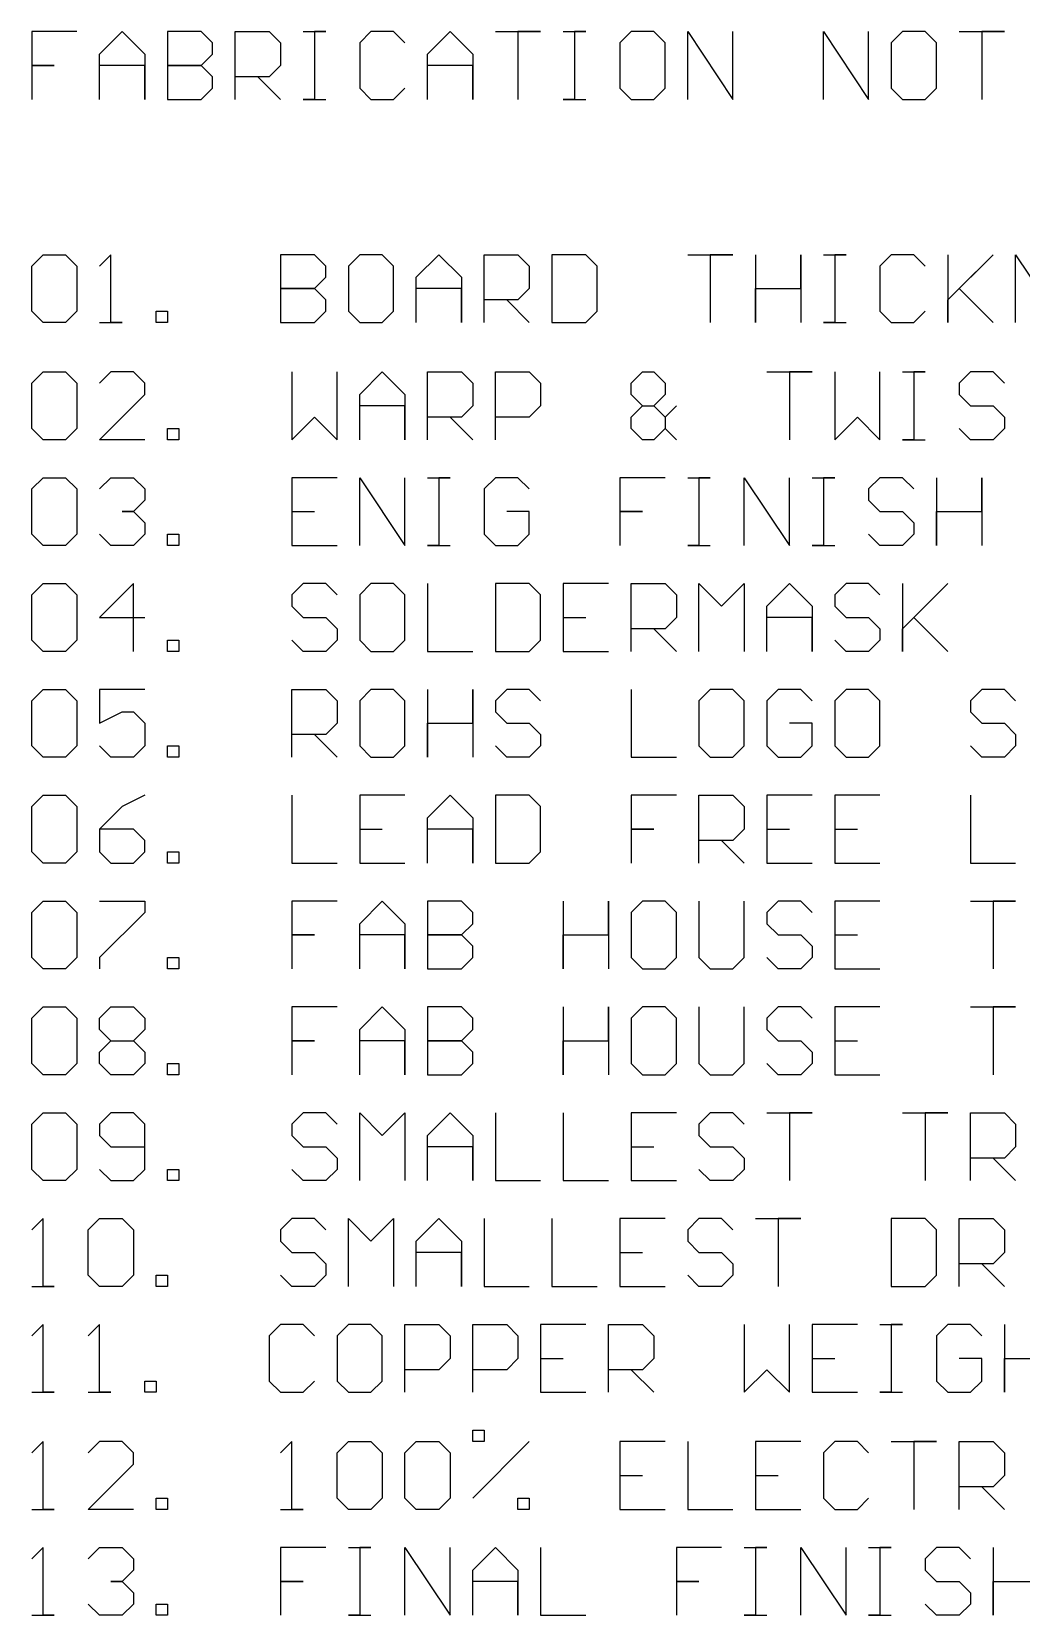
# Model space of a CAD drawing. Header units: millimetres. Extents: x 8 to 18.6, y 5.8 to 11.6.
# Drawn here: x 10.76 to 12.218, y 9.275 to 11.608 of the extents above; entities that cross this region are included whole.
import ezdxf

# ---------------------------------------------------------------- set-up
doc = ezdxf.new("R2010")
doc.units = ezdxf.units.MM
doc.header["$MEASUREMENT"] = 0
doc.layers.add('DrillDrawing', color=1, linetype='Continuous')

msp = doc.modelspace()

# ---------------------------------------------------------------- linework, layer by layer
at = {"layer": 'DrillDrawing'}
for p, q in [((10.8266, 11.608), (10.76, 11.608)), ((10.76, 11.608), (10.76, 11.558)), ((10.86, 11.5747), (10.8933, 11.608)), ((10.8933, 11.608), (10.9266, 11.5747)), ((10.9599, 11.608), (10.9599, 11.508)), ((11.0099, 11.608), (10.9599, 11.608)), ((11.0266, 11.5913), (11.0099, 11.608)), ((11.0599, 11.508), (11.0599, 11.608)), ((11.0599, 11.608), (11.1099, 11.608)), ((11.1099, 11.608), (11.1265, 11.5913)), ((11.1599, 11.608), (11.1932, 11.608)), ((11.1932, 11.608), (11.1765, 11.608)), ((11.1765, 11.608), (11.1765, 11.508)), ((11.2598, 11.608), (11.2432, 11.5913)), ((11.2932, 11.608), (11.2598, 11.608)), ((11.3098, 11.5913), (11.2932, 11.608)), ((11.3431, 11.5747), (11.3765, 11.608)), ((11.3765, 11.608), (11.4098, 11.5747)), ((11.4431, 11.608), (11.5098, 11.608)), ((11.5098, 11.608), (11.4764, 11.608)), ((11.4764, 11.608), (11.4764, 11.508)), ((11.5431, 11.608), (11.5764, 11.608)), ((11.5764, 11.608), (11.5597, 11.608)), ((11.5597, 11.608), (11.5597, 11.508)), ((11.643, 11.608), (11.6264, 11.5913)), ((11.6764, 11.608), (11.643, 11.608)), ((11.693, 11.5913), (11.6764, 11.608)), ((11.7264, 11.508), (11.7264, 11.608)), ((11.7264, 11.608), (11.793, 11.508)), ((11.793, 11.508), (11.793, 11.608)), ((11.9263, 11.508), (11.9263, 11.608)), ((11.9263, 11.608), (11.9929, 11.508)), ((11.9929, 11.508), (11.9929, 11.608)), ((12.0429, 11.608), (12.0263, 11.5913)), ((12.0762, 11.608), (12.0429, 11.608)), ((12.0929, 11.5913), (12.0762, 11.608)), ((12.1262, 11.608), (12.1929, 11.608)), ((12.1929, 11.608), (12.1595, 11.608)), ((12.1595, 11.608), (12.1595, 11.508)), ((10.86, 11.508), (10.86, 11.5747)), ((10.9266, 11.5747), (10.9266, 11.508)), ((11.0099, 11.558), (11.0266, 11.5747)), ((11.0266, 11.5747), (11.0266, 11.5913)), ((11.1265, 11.5913), (11.1265, 11.558)), ((11.2432, 11.5913), (11.2432, 11.5247)), ((11.3431, 11.508), (11.3431, 11.5747)), ((11.4098, 11.5747), (11.4098, 11.508)), ((11.6264, 11.5913), (11.6264, 11.5247)), ((11.693, 11.5247), (11.693, 11.5913)), ((12.0263, 11.5913), (12.0263, 11.5247)), ((12.0929, 11.5247), (12.0929, 11.5913)), ((10.76, 11.558), (10.7933, 11.558)), ((10.7933, 11.558), (10.76, 11.558)), ((10.76, 11.558), (10.76, 11.508)), ((10.9266, 11.558), (10.86, 11.558)), ((10.9266, 11.508), (10.9266, 11.558)), ((11.0099, 11.558), (10.9599, 11.558)), ((10.9599, 11.558), (11.0099, 11.558)), ((11.0266, 11.5413), (11.0099, 11.558)), ((11.1265, 11.558), (11.1099, 11.5413)), ((11.4098, 11.558), (11.3431, 11.558)), ((11.4098, 11.508), (11.4098, 11.558)), ((11.0266, 11.5247), (11.0266, 11.5413)), ((11.1099, 11.5413), (11.0599, 11.5413)), ((11.0932, 11.5413), (11.1265, 11.508)), ((10.9599, 11.508), (11.0099, 11.508)), ((11.0099, 11.508), (11.0266, 11.5247)), ((11.1765, 11.508), (11.1599, 11.508)), ((11.1599, 11.508), (11.1932, 11.508)), ((11.2432, 11.5247), (11.2598, 11.508)), ((11.2598, 11.508), (11.2932, 11.508)), ((11.2932, 11.508), (11.3098, 11.5247)), ((11.5597, 11.508), (11.5431, 11.508)), ((11.5431, 11.508), (11.5764, 11.508)), ((11.6264, 11.5247), (11.643, 11.508)), ((11.643, 11.508), (11.6764, 11.508)), ((11.6764, 11.508), (11.693, 11.5247)), ((12.0263, 11.5247), (12.0429, 11.508)), ((12.0429, 11.508), (12.0762, 11.508)), ((12.0762, 11.508), (12.0929, 11.5247)), ((10.76, 11.2627), (10.7767, 11.2794)), ((10.7767, 11.2794), (10.81, 11.2794)), ((10.81, 11.2794), (10.8266, 11.2627)), ((10.8766, 11.2794), (10.86, 11.2627)), ((10.8766, 11.1794), (10.8766, 11.2794)), ((11.1265, 11.2794), (11.1265, 11.1794)), ((11.1765, 11.2794), (11.1265, 11.2794)), ((11.1932, 11.2627), (11.1765, 11.2794)), ((11.2432, 11.2794), (11.2265, 11.2627)), ((11.2765, 11.2794), (11.2432, 11.2794)), ((11.2932, 11.2627), (11.2765, 11.2794)), ((11.3265, 11.2461), (11.3598, 11.2794)), ((11.3598, 11.2794), (11.3931, 11.2461)), ((11.4265, 11.1794), (11.4265, 11.2794)), ((11.4265, 11.2794), (11.4764, 11.2794)), ((11.4764, 11.2794), (11.4931, 11.2627)), ((11.5264, 11.2794), (11.5264, 11.1794)), ((11.5764, 11.2794), (11.5264, 11.2794)), ((11.5931, 11.2627), (11.5764, 11.2794)), ((11.7264, 11.2794), (11.793, 11.2794)), ((11.793, 11.2794), (11.7597, 11.2794)), ((11.7597, 11.2794), (11.7597, 11.1794)), ((11.8263, 11.2794), (11.8263, 11.1794)), ((11.893, 11.2294), (11.893, 11.2794)), ((11.893, 11.2794), (11.893, 11.1794)), ((11.9263, 11.2794), (11.9596, 11.2794)), ((11.9596, 11.2794), (11.943, 11.2794)), ((11.943, 11.2794), (11.943, 11.1794)), ((12.0263, 11.2794), (12.0096, 11.2627)), ((12.0596, 11.2794), (12.0263, 11.2794)), ((12.0762, 11.2627), (12.0596, 11.2794)), ((12.1096, 11.2794), (12.1096, 11.1794)), ((12.1096, 11.2128), (12.1762, 11.2794)), ((12.1762, 11.2794), (12.1262, 11.2294)), ((12.2095, 11.1794), (12.2095, 11.2794)), ((12.2095, 11.2794), (12.2762, 11.1794)), ((10.76, 11.1961), (10.76, 11.2627)), ((10.8266, 11.2627), (10.8266, 11.1961)), ((11.1932, 11.2461), (11.1932, 11.2627)), ((11.2265, 11.2627), (11.2265, 11.1961)), ((11.2932, 11.1961), (11.2932, 11.2627)), ((11.4931, 11.2627), (11.4931, 11.2294)), ((11.5931, 11.1961), (11.5931, 11.2627)), ((12.0096, 11.2627), (12.0096, 11.1961)), ((11.1765, 11.2294), (11.1265, 11.2294)), ((11.1265, 11.2294), (11.1765, 11.2294)), ((11.1765, 11.2294), (11.1932, 11.2461)), ((11.1932, 11.2128), (11.1765, 11.2294)), ((11.3265, 11.1794), (11.3265, 11.2461)), ((11.3931, 11.2294), (11.3265, 11.2294)), ((11.3931, 11.2461), (11.3931, 11.1794)), ((11.3931, 11.1794), (11.3931, 11.2294)), ((11.4931, 11.2294), (11.4764, 11.2128)), ((11.8263, 11.1794), (11.8263, 11.2294)), ((11.8263, 11.2294), (11.893, 11.2294)), ((12.1262, 11.2294), (12.1762, 11.1794)), ((11.1932, 11.1961), (11.1932, 11.2128)), ((11.4764, 11.2128), (11.4265, 11.2128)), ((11.4598, 11.2128), (11.4931, 11.1794)), ((12.1096, 11.1794), (12.1096, 11.2128)), ((10.7767, 11.1794), (10.76, 11.1961)), ((10.81, 11.1794), (10.7767, 11.1794)), ((10.8266, 11.1961), (10.81, 11.1794)), ((10.86, 11.1794), (10.8933, 11.1794)), ((10.8933, 11.1794), (10.8766, 11.1794)), ((10.9433, 11.1794), (10.9433, 11.1961)), ((10.9433, 11.1961), (10.9599, 11.1961)), ((10.9599, 11.1794), (10.9433, 11.1794)), ((10.9599, 11.1961), (10.9599, 11.1794)), ((11.1265, 11.1794), (11.1765, 11.1794)), ((11.1765, 11.1794), (11.1932, 11.1961)), ((11.2265, 11.1961), (11.2432, 11.1794)), ((11.2432, 11.1794), (11.2765, 11.1794)), ((11.2765, 11.1794), (11.2932, 11.1961)), ((11.5264, 11.1794), (11.5764, 11.1794)), ((11.5764, 11.1794), (11.5931, 11.1961)), ((11.943, 11.1794), (11.9263, 11.1794)), ((11.9263, 11.1794), (11.9596, 11.1794)), ((12.0096, 11.1961), (12.0263, 11.1794)), ((12.0263, 11.1794), (12.0596, 11.1794)), ((12.0596, 11.1794), (12.0762, 11.1961)), ((10.76, 11.0901), (10.7767, 11.1068)), ((10.76, 11.0235), (10.76, 11.0901)), ((10.7767, 11.1068), (10.81, 11.1068)), ((10.81, 11.1068), (10.8266, 11.0901)), ((10.8266, 11.0901), (10.8266, 11.0235)), ((10.8766, 11.1068), (10.86, 11.0901)), ((10.91, 11.1068), (10.8766, 11.1068)), ((10.9266, 11.0901), (10.91, 11.1068)), ((10.9266, 11.0735), (10.9266, 11.0901)), ((11.1432, 11.1068), (11.1432, 11.0068)), ((11.2099, 11.0068), (11.2099, 11.1068)), ((11.2432, 11.0735), (11.2765, 11.1068)), ((11.2765, 11.1068), (11.3098, 11.0735)), ((11.3431, 11.0068), (11.3431, 11.1068)), ((11.3431, 11.1068), (11.3931, 11.1068)), ((11.3931, 11.1068), (11.4098, 11.0901)), ((11.4098, 11.0901), (11.4098, 11.0568)), ((11.4431, 11.0068), (11.4431, 11.1068)), ((11.4431, 11.1068), (11.4931, 11.1068)), ((11.4931, 11.1068), (11.5098, 11.0901)), ((11.5098, 11.0901), (11.5098, 11.0568)), ((11.643, 11.0901), (11.6597, 11.1068)), ((11.643, 11.0735), (11.643, 11.0901)), ((11.6597, 11.1068), (11.6764, 11.1068)), ((11.6764, 11.1068), (11.693, 11.0901)), ((11.693, 11.0901), (11.693, 11.0735)), ((11.843, 11.1068), (11.9096, 11.1068)), ((11.9096, 11.1068), (11.8763, 11.1068)), ((11.8763, 11.1068), (11.8763, 11.0068)), ((11.943, 11.1068), (11.943, 11.0068)), ((12.0096, 11.0068), (12.0096, 11.1068)), ((12.0429, 11.1068), (12.0762, 11.1068)), ((12.0762, 11.1068), (12.0596, 11.1068)), ((12.0596, 11.1068), (12.0596, 11.0068)), ((12.1429, 11.1068), (12.1262, 11.0901)), ((12.1262, 11.0901), (12.1262, 11.0735)), ((12.1762, 11.1068), (12.1429, 11.1068)), ((12.1929, 11.0901), (12.1762, 11.1068)), ((10.86, 11.0068), (10.9266, 11.0735)), ((11.2432, 11.0068), (11.2432, 11.0735)), ((11.3098, 11.0735), (11.3098, 11.0068)), ((11.6597, 11.0568), (11.643, 11.0735)), ((11.693, 11.0735), (11.6764, 11.0568)), ((12.1262, 11.0735), (12.1429, 11.0568)), ((11.1432, 11.0068), (11.1765, 11.0401)), ((11.1765, 11.0401), (11.2099, 11.0068)), ((11.3098, 11.0568), (11.2432, 11.0568)), ((11.3098, 11.0068), (11.3098, 11.0568)), ((11.3931, 11.0401), (11.3431, 11.0401)), ((11.3765, 11.0401), (11.4098, 11.0068)), ((11.4098, 11.0568), (11.3931, 11.0401)), ((11.4931, 11.0401), (11.4431, 11.0401)), ((11.5098, 11.0568), (11.4931, 11.0401)), ((11.643, 11.0401), (11.6597, 11.0568)), ((11.643, 11.0235), (11.643, 11.0401)), ((11.6597, 11.0568), (11.6764, 11.0568)), ((11.6764, 11.0568), (11.693, 11.0401)), ((11.7097, 11.0568), (11.693, 11.0401)), ((11.693, 11.0401), (11.693, 11.0235)), ((11.943, 11.0068), (11.9763, 11.0401)), ((11.9763, 11.0401), (12.0096, 11.0068)), ((12.1429, 11.0568), (12.1762, 11.0568)), ((12.1762, 11.0568), (12.1929, 11.0401)), ((12.1929, 11.0401), (12.1929, 11.0235)), ((10.7767, 11.0068), (10.76, 11.0235)), ((10.8266, 11.0235), (10.81, 11.0068)), ((10.9599, 11.0068), (10.9599, 11.0235)), ((10.9599, 11.0235), (10.9766, 11.0235)), ((10.9766, 11.0235), (10.9766, 11.0068)), ((11.6597, 11.0068), (11.643, 11.0235)), ((11.693, 11.0235), (11.6764, 11.0068)), ((11.7097, 11.0068), (11.693, 11.0235)), ((12.1429, 11.0068), (12.1262, 11.0235)), ((12.1929, 11.0235), (12.1762, 11.0068)), ((10.81, 11.0068), (10.7767, 11.0068)), ((10.9266, 11.0068), (10.86, 11.0068)), ((10.9766, 11.0068), (10.9599, 11.0068)), ((11.6764, 11.0068), (11.6597, 11.0068)), ((12.0596, 11.0068), (12.0429, 11.0068)), ((12.0429, 11.0068), (12.0762, 11.0068)), ((12.1762, 11.0068), (12.1429, 11.0068)), ((10.76, 10.9342), (10.7767, 10.9508)), ((10.7767, 10.9508), (10.81, 10.9508)), ((10.81, 10.9508), (10.8266, 10.9342)), ((10.86, 10.9342), (10.8766, 10.9508)), ((10.8766, 10.9508), (10.91, 10.9508)), ((10.91, 10.9508), (10.9266, 10.9342)), ((11.2099, 10.9508), (11.1432, 10.9508)), ((11.1432, 10.9508), (11.1432, 10.8508)), ((11.2432, 10.8508), (11.2432, 10.9508)), ((11.2432, 10.9508), (11.3098, 10.8508)), ((11.3098, 10.8508), (11.3098, 10.9508)), ((11.3431, 10.9508), (11.3765, 10.9508)), ((11.3765, 10.9508), (11.3598, 10.9508)), ((11.3598, 10.9508), (11.3598, 10.8508)), ((11.4431, 10.9508), (11.4265, 10.9342)), ((11.4764, 10.9508), (11.4431, 10.9508)), ((11.4931, 10.9342), (11.4764, 10.9508)), ((11.693, 10.9508), (11.6264, 10.9508)), ((11.6264, 10.9508), (11.6264, 10.9008)), ((11.7264, 10.9508), (11.7597, 10.9508)), ((11.7597, 10.9508), (11.743, 10.9508)), ((11.743, 10.9508), (11.743, 10.8508)), ((11.8097, 10.8508), (11.8097, 10.9508)), ((11.8097, 10.9508), (11.8763, 10.8508)), ((11.8763, 10.8508), (11.8763, 10.9508)), ((11.9096, 10.9508), (11.943, 10.9508)), ((11.943, 10.9508), (11.9263, 10.9508)), ((11.9263, 10.9508), (11.9263, 10.8508)), ((12.0096, 10.9508), (11.9929, 10.9342)), ((12.0429, 10.9508), (12.0096, 10.9508)), ((12.0596, 10.9342), (12.0429, 10.9508)), ((12.0929, 10.9508), (12.0929, 10.8508)), ((12.1595, 10.9008), (12.1595, 10.9508)), ((12.1595, 10.9508), (12.1595, 10.8508)), ((10.76, 10.8675), (10.76, 10.9342)), ((10.8266, 10.9342), (10.8266, 10.8675)), ((10.9266, 10.9342), (10.9266, 10.9175)), ((11.4265, 10.9342), (11.4265, 10.8675)), ((11.9929, 10.9342), (11.9929, 10.9175)), ((10.91, 10.9008), (10.8933, 10.9008)), ((10.8933, 10.9008), (10.91, 10.9008)), ((10.9266, 10.9175), (10.91, 10.9008)), ((10.91, 10.9008), (10.9266, 10.8842)), ((11.1432, 10.9008), (11.1765, 10.9008)), ((11.4931, 10.9008), (11.4598, 10.9008)), ((11.4931, 10.8675), (11.4931, 10.9008)), ((11.6264, 10.9008), (11.6597, 10.9008)), ((11.6597, 10.9008), (11.6264, 10.9008)), ((11.6264, 10.9008), (11.6264, 10.8508)), ((11.9929, 10.9175), (12.0096, 10.9008)), ((12.0096, 10.9008), (12.0429, 10.9008)), ((12.0429, 10.9008), (12.0596, 10.8842)), ((12.0929, 10.8508), (12.0929, 10.9008)), ((12.0929, 10.9008), (12.1595, 10.9008)), ((10.9266, 10.8842), (10.9266, 10.8675)), ((12.0596, 10.8842), (12.0596, 10.8675)), ((10.7767, 10.8508), (10.76, 10.8675)), ((10.81, 10.8508), (10.7767, 10.8508)), ((10.8266, 10.8675), (10.81, 10.8508)), ((10.8766, 10.8508), (10.86, 10.8675)), ((10.91, 10.8508), (10.8766, 10.8508)), ((10.9266, 10.8675), (10.91, 10.8508)), ((10.9599, 10.8508), (10.9599, 10.8675)), ((10.9599, 10.8675), (10.9766, 10.8675)), ((10.9766, 10.8508), (10.9599, 10.8508)), ((10.9766, 10.8675), (10.9766, 10.8508)), ((11.1432, 10.8508), (11.2099, 10.8508)), ((11.3598, 10.8508), (11.3431, 10.8508)), ((11.3431, 10.8508), (11.3765, 10.8508)), ((11.4265, 10.8675), (11.4431, 10.8508)), ((11.4431, 10.8508), (11.4764, 10.8508)), ((11.4764, 10.8508), (11.4931, 10.8675)), ((11.743, 10.8508), (11.7264, 10.8508)), ((11.7264, 10.8508), (11.7597, 10.8508)), ((11.9263, 10.8508), (11.9096, 10.8508)), ((11.9096, 10.8508), (11.943, 10.8508)), ((12.0096, 10.8508), (11.9929, 10.8675)), ((12.0429, 10.8508), (12.0096, 10.8508)), ((12.0596, 10.8675), (12.0429, 10.8508)), ((10.76, 10.7782), (10.7767, 10.7949)), ((10.7767, 10.7949), (10.81, 10.7949)), ((10.81, 10.7949), (10.8266, 10.7782)), ((10.91, 10.7949), (10.86, 10.7449)), ((10.91, 10.6949), (10.91, 10.7949)), ((11.1599, 10.7949), (11.1432, 10.7782)), ((11.1932, 10.7949), (11.1599, 10.7949)), ((11.2099, 10.7782), (11.1932, 10.7949)), ((11.2598, 10.7949), (11.2432, 10.7782)), ((11.2932, 10.7949), (11.2598, 10.7949)), ((11.3098, 10.7782), (11.2932, 10.7949)), ((11.3431, 10.7949), (11.3431, 10.6949)), ((11.4431, 10.7949), (11.4431, 10.6949)), ((11.4931, 10.7949), (11.4431, 10.7949)), ((11.5098, 10.7782), (11.4931, 10.7949)), ((11.6097, 10.7949), (11.5431, 10.7949)), ((11.5431, 10.7949), (11.5431, 10.6949)), ((11.643, 10.6949), (11.643, 10.7949)), ((11.643, 10.7949), (11.693, 10.7949)), ((11.693, 10.7949), (11.7097, 10.7782)), ((11.743, 10.6949), (11.743, 10.7949)), ((11.743, 10.7949), (11.7763, 10.7615)), ((11.7763, 10.7615), (11.8097, 10.7949)), ((11.8097, 10.7949), (11.8097, 10.6949)), ((11.843, 10.7615), (11.8763, 10.7949)), ((11.8763, 10.7949), (11.9096, 10.7615)), ((11.9596, 10.7949), (11.943, 10.7782)), ((11.9929, 10.7949), (11.9596, 10.7949)), ((12.0096, 10.7782), (11.9929, 10.7949)), ((12.0429, 10.7949), (12.0429, 10.6949)), ((12.0429, 10.7282), (12.1096, 10.7949)), ((12.1096, 10.7949), (12.0596, 10.7449)), ((10.76, 10.7115), (10.76, 10.7782)), ((10.8266, 10.7782), (10.8266, 10.7115)), ((11.1432, 10.7782), (11.1432, 10.7615)), ((11.1432, 10.7615), (11.1599, 10.7449)), ((11.2432, 10.7782), (11.2432, 10.7115)), ((11.3098, 10.7115), (11.3098, 10.7782)), ((11.5098, 10.7115), (11.5098, 10.7782)), ((11.7097, 10.7782), (11.7097, 10.7449)), ((11.843, 10.6949), (11.843, 10.7615)), ((11.9096, 10.7615), (11.9096, 10.6949)), ((11.943, 10.7782), (11.943, 10.7615)), ((11.943, 10.7615), (11.9596, 10.7449)), ((10.86, 10.7449), (10.9266, 10.7449)), ((11.1599, 10.7449), (11.1932, 10.7449)), ((11.1932, 10.7449), (11.2099, 10.7282)), ((11.5431, 10.7449), (11.5764, 10.7449)), ((11.7097, 10.7449), (11.693, 10.7282)), ((11.9096, 10.7449), (11.843, 10.7449)), ((11.9096, 10.6949), (11.9096, 10.7449)), ((11.9596, 10.7449), (11.9929, 10.7449)), ((11.9929, 10.7449), (12.0096, 10.7282)), ((12.0596, 10.7449), (12.1096, 10.6949)), ((10.7767, 10.6949), (10.76, 10.7115)), ((10.8266, 10.7115), (10.81, 10.6949)), ((10.9599, 10.6949), (10.9599, 10.7115)), ((10.9599, 10.7115), (10.9766, 10.7115)), ((10.9766, 10.7115), (10.9766, 10.6949)), ((11.1599, 10.6949), (11.1432, 10.7115)), ((11.2099, 10.7115), (11.1932, 10.6949)), ((11.2099, 10.7282), (11.2099, 10.7115)), ((11.2432, 10.7115), (11.2598, 10.6949)), ((11.2932, 10.6949), (11.3098, 10.7115)), ((11.4931, 10.6949), (11.5098, 10.7115)), ((11.693, 10.7282), (11.643, 10.7282)), ((11.6764, 10.7282), (11.7097, 10.6949)), ((11.9596, 10.6949), (11.943, 10.7115)), ((12.0096, 10.7115), (11.9929, 10.6949)), ((12.0096, 10.7282), (12.0096, 10.7115)), ((12.0429, 10.6949), (12.0429, 10.7282)), ((10.81, 10.6949), (10.7767, 10.6949)), ((10.9766, 10.6949), (10.9599, 10.6949)), ((11.1932, 10.6949), (11.1599, 10.6949)), ((11.2598, 10.6949), (11.2932, 10.6949)), ((11.3431, 10.6949), (11.4098, 10.6949)), ((11.4431, 10.6949), (11.4931, 10.6949)), ((11.5431, 10.6949), (11.6097, 10.6949)), ((11.9929, 10.6949), (11.9596, 10.6949)), ((10.76, 10.6222), (10.7767, 10.6389)), ((10.76, 10.5556), (10.76, 10.6222)), ((10.7767, 10.6389), (10.81, 10.6389)), ((10.81, 10.6389), (10.8266, 10.6222)), ((10.8266, 10.6222), (10.8266, 10.5556)), ((10.9266, 10.6389), (10.86, 10.6389)), ((10.86, 10.6389), (10.86, 10.5889)), ((11.1432, 10.5389), (11.1432, 10.6389)), ((11.1432, 10.6389), (11.1932, 10.6389)), ((11.1932, 10.6389), (11.2099, 10.6222)), ((11.2099, 10.6222), (11.2099, 10.5889)), ((11.2598, 10.6389), (11.2432, 10.6222)), ((11.2432, 10.6222), (11.2432, 10.5556)), ((11.2932, 10.6389), (11.2598, 10.6389)), ((11.3098, 10.6222), (11.2932, 10.6389)), ((11.3098, 10.5556), (11.3098, 10.6222)), ((11.3431, 10.6389), (11.3431, 10.5389)), ((11.4098, 10.5889), (11.4098, 10.6389)), ((11.4098, 10.6389), (11.4098, 10.5389)), ((11.4598, 10.6389), (11.4431, 10.6222)), ((11.4431, 10.6222), (11.4431, 10.6056)), ((11.4931, 10.6389), (11.4598, 10.6389)), ((11.5098, 10.6222), (11.4931, 10.6389)), ((11.643, 10.6389), (11.643, 10.5389)), ((11.7597, 10.6389), (11.743, 10.6222)), ((11.743, 10.6222), (11.743, 10.5556)), ((11.793, 10.6389), (11.7597, 10.6389)), ((11.8097, 10.6222), (11.793, 10.6389)), ((11.8097, 10.5556), (11.8097, 10.6222)), ((11.8596, 10.6389), (11.843, 10.6222)), ((11.843, 10.6222), (11.843, 10.5556)), ((11.893, 10.6389), (11.8596, 10.6389)), ((11.9096, 10.6222), (11.893, 10.6389)), ((11.9596, 10.6389), (11.943, 10.6222)), ((11.943, 10.6222), (11.943, 10.5556)), ((11.9929, 10.6389), (11.9596, 10.6389)), ((12.0096, 10.6222), (11.9929, 10.6389)), ((12.0096, 10.5556), (12.0096, 10.6222)), ((12.1595, 10.6389), (12.1429, 10.6222)), ((12.1429, 10.6222), (12.1429, 10.6056)), ((12.1929, 10.6389), (12.1595, 10.6389)), ((12.2095, 10.6222), (12.1929, 10.6389)), ((10.86, 10.5889), (10.8933, 10.6056)), ((10.8933, 10.6056), (10.91, 10.6056)), ((10.91, 10.6056), (10.9266, 10.5889)), ((11.4431, 10.6056), (11.4598, 10.5889)), ((12.1429, 10.6056), (12.1595, 10.5889)), ((10.9266, 10.5889), (10.9266, 10.5556)), ((11.1932, 10.5722), (11.1432, 10.5722)), ((11.1765, 10.5722), (11.2099, 10.5389)), ((11.2099, 10.5889), (11.1932, 10.5722)), ((11.3431, 10.5389), (11.3431, 10.5889)), ((11.3431, 10.5889), (11.4098, 10.5889)), ((11.4598, 10.5889), (11.4931, 10.5889)), ((11.4931, 10.5889), (11.5098, 10.5722)), ((11.5098, 10.5722), (11.5098, 10.5556)), ((11.9096, 10.5889), (11.8763, 10.5889)), ((11.9096, 10.5556), (11.9096, 10.5889)), ((12.1595, 10.5889), (12.1929, 10.5889)), ((12.1929, 10.5889), (12.2095, 10.5722)), ((12.2095, 10.5722), (12.2095, 10.5556)), ((10.7767, 10.5389), (10.76, 10.5556)), ((10.8266, 10.5556), (10.81, 10.5389)), ((10.8766, 10.5389), (10.86, 10.5556)), ((10.9266, 10.5556), (10.91, 10.5389)), ((10.9599, 10.5389), (10.9599, 10.5556)), ((10.9599, 10.5556), (10.9766, 10.5556)), ((10.9766, 10.5556), (10.9766, 10.5389)), ((11.2432, 10.5556), (11.2598, 10.5389)), ((11.2932, 10.5389), (11.3098, 10.5556)), ((11.4598, 10.5389), (11.4431, 10.5556)), ((11.5098, 10.5556), (11.4931, 10.5389)), ((11.743, 10.5556), (11.7597, 10.5389)), ((11.793, 10.5389), (11.8097, 10.5556)), ((11.843, 10.5556), (11.8596, 10.5389)), ((11.893, 10.5389), (11.9096, 10.5556)), ((11.943, 10.5556), (11.9596, 10.5389)), ((11.9929, 10.5389), (12.0096, 10.5556)), ((12.1595, 10.5389), (12.1429, 10.5556)), ((12.2095, 10.5556), (12.1929, 10.5389)), ((10.81, 10.5389), (10.7767, 10.5389)), ((10.91, 10.5389), (10.8766, 10.5389)), ((10.9766, 10.5389), (10.9599, 10.5389)), ((11.2598, 10.5389), (11.2932, 10.5389)), ((11.4931, 10.5389), (11.4598, 10.5389)), ((11.643, 10.5389), (11.7097, 10.5389)), ((11.7597, 10.5389), (11.793, 10.5389)), ((11.8596, 10.5389), (11.893, 10.5389)), ((11.9596, 10.5389), (11.9929, 10.5389)), ((12.1929, 10.5389), (12.1595, 10.5389)), ((10.76, 10.4663), (10.7767, 10.4829)), ((10.7767, 10.4829), (10.81, 10.4829)), ((10.81, 10.4829), (10.8266, 10.4663)), ((10.9266, 10.4829), (10.8933, 10.4663)), ((11.1432, 10.4829), (11.1432, 10.383)), ((11.3098, 10.4829), (11.2432, 10.4829)), ((11.2432, 10.4829), (11.2432, 10.383)), ((11.3431, 10.4496), (11.3765, 10.4829)), ((11.3765, 10.4829), (11.4098, 10.4496)), ((11.4431, 10.4829), (11.4431, 10.383)), ((11.4931, 10.4829), (11.4431, 10.4829)), ((11.5098, 10.4663), (11.4931, 10.4829)), ((11.7097, 10.4829), (11.643, 10.4829)), ((11.643, 10.4829), (11.643, 10.4329)), ((11.743, 10.383), (11.743, 10.4829)), ((11.743, 10.4829), (11.793, 10.4829)), ((11.793, 10.4829), (11.8097, 10.4663)), ((11.9096, 10.4829), (11.843, 10.4829)), ((11.843, 10.4829), (11.843, 10.383)), ((12.0096, 10.4829), (11.943, 10.4829)), ((11.943, 10.4829), (11.943, 10.383)), ((12.1429, 10.4829), (12.1429, 10.383)), ((10.76, 10.3996), (10.76, 10.4663)), ((10.8266, 10.4663), (10.8266, 10.3996)), ((10.8933, 10.4663), (10.86, 10.4329)), ((11.5098, 10.3996), (11.5098, 10.4663)), ((11.8097, 10.4663), (11.8097, 10.4329)), ((10.86, 10.4329), (10.86, 10.3996)), ((10.91, 10.4329), (10.86, 10.4329)), ((10.9266, 10.4163), (10.91, 10.4329)), ((11.2432, 10.4329), (11.2765, 10.4329)), ((11.3431, 10.383), (11.3431, 10.4496)), ((11.4098, 10.4329), (11.3431, 10.4329)), ((11.4098, 10.4496), (11.4098, 10.383)), ((11.4098, 10.383), (11.4098, 10.4329)), ((11.643, 10.4329), (11.6764, 10.4329)), ((11.6764, 10.4329), (11.643, 10.4329)), ((11.643, 10.4329), (11.643, 10.383)), ((11.8097, 10.4329), (11.793, 10.4163)), ((11.843, 10.4329), (11.8763, 10.4329)), ((11.943, 10.4329), (11.9763, 10.4329)), ((10.9266, 10.3996), (10.9266, 10.4163)), ((11.793, 10.4163), (11.743, 10.4163)), ((11.7763, 10.4163), (11.8097, 10.383)), ((10.7767, 10.383), (10.76, 10.3996)), ((10.8266, 10.3996), (10.81, 10.383)), ((10.86, 10.3996), (10.8766, 10.383)), ((10.91, 10.383), (10.9266, 10.3996)), ((10.9599, 10.383), (10.9599, 10.3996)), ((10.9599, 10.3996), (10.9766, 10.3996)), ((10.9766, 10.3996), (10.9766, 10.383)), ((11.4931, 10.383), (11.5098, 10.3996)), ((10.81, 10.383), (10.7767, 10.383)), ((10.8766, 10.383), (10.91, 10.383)), ((10.9766, 10.383), (10.9599, 10.383)), ((11.1432, 10.383), (11.2099, 10.383)), ((11.2432, 10.383), (11.3098, 10.383)), ((11.4431, 10.383), (11.4931, 10.383)), ((11.843, 10.383), (11.9096, 10.383)), ((11.943, 10.383), (12.0096, 10.383)), ((12.1429, 10.383), (12.2095, 10.383)), ((10.76, 10.3103), (10.7767, 10.327)), ((10.7767, 10.327), (10.81, 10.327)), ((10.81, 10.327), (10.8266, 10.3103)), ((10.86, 10.327), (10.9266, 10.327)), ((10.9266, 10.327), (10.9266, 10.3103)), ((11.2099, 10.327), (11.1432, 10.327)), ((11.1432, 10.327), (11.1432, 10.277)), ((11.2432, 10.2936), (11.2765, 10.327)), ((11.2765, 10.327), (11.3098, 10.2936)), ((11.3431, 10.327), (11.3431, 10.227)), ((11.3931, 10.327), (11.3431, 10.327)), ((11.4098, 10.3103), (11.3931, 10.327)), ((11.5431, 10.327), (11.5431, 10.227)), ((11.6097, 10.277), (11.6097, 10.327)), ((11.6097, 10.327), (11.6097, 10.227)), ((11.6597, 10.327), (11.643, 10.3103)), ((11.693, 10.327), (11.6597, 10.327)), ((11.7097, 10.3103), (11.693, 10.327)), ((11.743, 10.327), (11.743, 10.2437)), ((11.8097, 10.2437), (11.8097, 10.327)), ((11.8596, 10.327), (11.843, 10.3103)), ((11.893, 10.327), (11.8596, 10.327)), ((11.9096, 10.3103), (11.893, 10.327)), ((12.0096, 10.327), (11.943, 10.327)), ((11.943, 10.327), (11.943, 10.227)), ((12.1429, 10.327), (12.2095, 10.327)), ((12.2095, 10.327), (12.1762, 10.327)), ((12.1762, 10.327), (12.1762, 10.227)), ((10.76, 10.2437), (10.76, 10.3103)), ((10.8266, 10.3103), (10.8266, 10.2437)), ((10.9266, 10.3103), (10.86, 10.2437)), ((11.2432, 10.227), (11.2432, 10.2936)), ((11.3098, 10.2936), (11.3098, 10.227)), ((11.3931, 10.277), (11.4098, 10.2936)), ((11.4098, 10.2936), (11.4098, 10.3103)), ((11.643, 10.3103), (11.643, 10.2437)), ((11.7097, 10.2437), (11.7097, 10.3103)), ((11.843, 10.3103), (11.843, 10.2936)), ((11.843, 10.2936), (11.8596, 10.277)), ((11.1432, 10.277), (11.1765, 10.277)), ((11.1765, 10.277), (11.1432, 10.277)), ((11.1432, 10.277), (11.1432, 10.227)), ((11.3098, 10.277), (11.2432, 10.277)), ((11.3098, 10.227), (11.3098, 10.277)), ((11.3931, 10.277), (11.3431, 10.277)), ((11.3431, 10.277), (11.3931, 10.277)), ((11.4098, 10.2603), (11.3931, 10.277)), ((11.5431, 10.227), (11.5431, 10.277)), ((11.5431, 10.277), (11.6097, 10.277)), ((11.8596, 10.277), (11.893, 10.277)), ((11.893, 10.277), (11.9096, 10.2603)), ((11.943, 10.277), (11.9763, 10.277)), ((10.7767, 10.227), (10.76, 10.2437)), ((10.8266, 10.2437), (10.81, 10.227)), ((10.86, 10.2437), (10.86, 10.227)), ((10.9599, 10.227), (10.9599, 10.2437)), ((10.9599, 10.2437), (10.9766, 10.2437)), ((10.9766, 10.2437), (10.9766, 10.227)), ((11.3931, 10.227), (11.4098, 10.2437)), ((11.4098, 10.2437), (11.4098, 10.2603)), ((11.643, 10.2437), (11.6597, 10.227)), ((11.693, 10.227), (11.7097, 10.2437)), ((11.743, 10.2437), (11.7597, 10.227)), ((11.793, 10.227), (11.8097, 10.2437)), ((11.8596, 10.227), (11.843, 10.2437)), ((11.9096, 10.2437), (11.893, 10.227)), ((11.9096, 10.2603), (11.9096, 10.2437)), ((10.81, 10.227), (10.7767, 10.227)), ((10.9766, 10.227), (10.9599, 10.227)), ((11.3431, 10.227), (11.3931, 10.227)), ((11.6597, 10.227), (11.693, 10.227)), ((11.7597, 10.227), (11.793, 10.227)), ((11.893, 10.227), (11.8596, 10.227)), ((11.943, 10.227), (12.0096, 10.227)), ((10.76, 10.1543), (10.7767, 10.171)), ((10.76, 10.0877), (10.76, 10.1543)), ((10.7767, 10.171), (10.81, 10.171)), ((10.81, 10.171), (10.8266, 10.1543)), ((10.8266, 10.1543), (10.8266, 10.0877)), ((10.86, 10.1543), (10.8766, 10.171)), ((10.86, 10.1377), (10.86, 10.1543)), ((10.8766, 10.171), (10.91, 10.171)), ((10.91, 10.171), (10.9266, 10.1543)), ((10.9266, 10.1543), (10.9266, 10.1377)), ((11.2099, 10.171), (11.1432, 10.171)), ((11.1432, 10.171), (11.1432, 10.121)), ((11.2432, 10.1377), (11.2765, 10.171)), ((11.2765, 10.171), (11.3098, 10.1377)), ((11.3431, 10.171), (11.3431, 10.071)), ((11.3931, 10.171), (11.3431, 10.171)), ((11.4098, 10.1543), (11.3931, 10.171)), ((11.4098, 10.1377), (11.4098, 10.1543)), ((11.5431, 10.171), (11.5431, 10.071)), ((11.6097, 10.121), (11.6097, 10.171)), ((11.6097, 10.171), (11.6097, 10.071)), ((11.6597, 10.171), (11.643, 10.1543)), ((11.643, 10.1543), (11.643, 10.0877)), ((11.693, 10.171), (11.6597, 10.171)), ((11.7097, 10.1543), (11.693, 10.171)), ((11.7097, 10.0877), (11.7097, 10.1543)), ((11.743, 10.171), (11.743, 10.0877)), ((11.8097, 10.0877), (11.8097, 10.171)), ((11.8596, 10.171), (11.843, 10.1543)), ((11.843, 10.1543), (11.843, 10.1377)), ((11.893, 10.171), (11.8596, 10.171)), ((11.9096, 10.1543), (11.893, 10.171)), ((12.0096, 10.171), (11.943, 10.171)), ((11.943, 10.171), (11.943, 10.071)), ((12.1429, 10.171), (12.2095, 10.171)), ((12.2095, 10.171), (12.1762, 10.171)), ((12.1762, 10.171), (12.1762, 10.071)), ((10.8766, 10.121), (10.86, 10.1377)), ((10.9266, 10.1377), (10.91, 10.121)), ((11.2432, 10.071), (11.2432, 10.1377)), ((11.3098, 10.1377), (11.3098, 10.071)), ((11.3931, 10.121), (11.4098, 10.1377)), ((11.843, 10.1377), (11.8596, 10.121)), ((10.86, 10.1044), (10.8766, 10.121)), ((10.86, 10.0877), (10.86, 10.1044)), ((10.8766, 10.121), (10.91, 10.121)), ((10.91, 10.121), (10.9266, 10.1044)), ((10.9266, 10.1044), (10.9266, 10.0877)), ((11.1432, 10.121), (11.1765, 10.121)), ((11.1765, 10.121), (11.1432, 10.121)), ((11.1432, 10.121), (11.1432, 10.071)), ((11.3098, 10.121), (11.2432, 10.121)), ((11.3098, 10.071), (11.3098, 10.121)), ((11.3931, 10.121), (11.3431, 10.121)), ((11.3431, 10.121), (11.3931, 10.121)), ((11.4098, 10.1044), (11.3931, 10.121)), ((11.4098, 10.0877), (11.4098, 10.1044)), ((11.5431, 10.071), (11.5431, 10.121)), ((11.5431, 10.121), (11.6097, 10.121)), ((11.8596, 10.121), (11.893, 10.121)), ((11.893, 10.121), (11.9096, 10.1044)), ((11.9096, 10.1044), (11.9096, 10.0877)), ((11.943, 10.121), (11.9763, 10.121)), ((10.7767, 10.071), (10.76, 10.0877)), ((10.8266, 10.0877), (10.81, 10.071)), ((10.8766, 10.071), (10.86, 10.0877)), ((10.9266, 10.0877), (10.91, 10.071)), ((10.9599, 10.071), (10.9599, 10.0877)), ((10.9599, 10.0877), (10.9766, 10.0877)), ((10.9766, 10.0877), (10.9766, 10.071)), ((11.3931, 10.071), (11.4098, 10.0877)), ((11.643, 10.0877), (11.6597, 10.071)), ((11.693, 10.071), (11.7097, 10.0877)), ((11.743, 10.0877), (11.7597, 10.071)), ((11.793, 10.071), (11.8097, 10.0877)), ((11.8596, 10.071), (11.843, 10.0877)), ((11.9096, 10.0877), (11.893, 10.071)), ((10.81, 10.071), (10.7767, 10.071)), ((10.91, 10.071), (10.8766, 10.071)), ((10.9766, 10.071), (10.9599, 10.071)), ((11.3431, 10.071), (11.3931, 10.071)), ((11.6597, 10.071), (11.693, 10.071)), ((11.7597, 10.071), (11.793, 10.071)), ((11.893, 10.071), (11.8596, 10.071)), ((11.943, 10.071), (12.0096, 10.071)), ((10.76, 9.9984), (10.7767, 10.015)), ((10.7767, 10.015), (10.81, 10.015)), ((10.81, 10.015), (10.8266, 9.9984)), ((10.8766, 10.015), (10.86, 9.9984)), ((10.91, 10.015), (10.8766, 10.015)), ((10.9266, 9.9984), (10.91, 10.015)), ((11.1599, 10.015), (11.1432, 9.9984)), ((11.1932, 10.015), (11.1599, 10.015)), ((11.2099, 9.9984), (11.1932, 10.015)), ((11.2432, 9.9151), (11.2432, 10.015)), ((11.2432, 10.015), (11.2765, 9.9817)), ((11.2765, 9.9817), (11.3098, 10.015)), ((11.3098, 10.015), (11.3098, 9.9151)), ((11.3431, 9.9817), (11.3765, 10.015)), ((11.3765, 10.015), (11.4098, 9.9817)), ((11.4431, 10.015), (11.4431, 9.9151)), ((11.5431, 10.015), (11.5431, 9.9151)), ((11.7097, 10.015), (11.643, 10.015)), ((11.643, 10.015), (11.643, 9.9151)), ((11.7597, 10.015), (11.743, 9.9984)), ((11.793, 10.015), (11.7597, 10.015)), ((11.8097, 9.9984), (11.793, 10.015)), ((11.843, 10.015), (11.9096, 10.015)), ((11.9096, 10.015), (11.8763, 10.015)), ((11.8763, 10.015), (11.8763, 9.9151)), ((12.0429, 10.015), (12.1096, 10.015)), ((12.1096, 10.015), (12.0762, 10.015)), ((12.0762, 10.015), (12.0762, 9.9151)), ((12.1429, 9.9151), (12.1429, 10.015)), ((12.1429, 10.015), (12.1929, 10.015)), ((12.1929, 10.015), (12.2095, 9.9984)), ((10.76, 9.9317), (10.76, 9.9984)), ((10.8266, 9.9984), (10.8266, 9.9317)), ((10.86, 9.9984), (10.86, 9.9817)), ((10.9266, 9.9317), (10.9266, 9.9984)), ((11.1432, 9.9984), (11.1432, 9.9817)), ((11.743, 9.9984), (11.743, 9.9817)), ((12.2095, 9.9984), (12.2095, 9.9651)), ((10.86, 9.9817), (10.8766, 9.9651)), ((10.8766, 9.9651), (10.9266, 9.9651)), ((11.1432, 9.9817), (11.1599, 9.9651)), ((11.1599, 9.9651), (11.1932, 9.9651)), ((11.1932, 9.9651), (11.2099, 9.9484)), ((11.3431, 9.9151), (11.3431, 9.9817)), ((11.4098, 9.9651), (11.3431, 9.9651)), ((11.4098, 9.9817), (11.4098, 9.9151)), ((11.4098, 9.9151), (11.4098, 9.9651)), ((11.643, 9.9651), (11.6764, 9.9651)), ((11.743, 9.9817), (11.7597, 9.9651)), ((11.7597, 9.9651), (11.793, 9.9651)), ((11.793, 9.9651), (11.8097, 9.9484)), ((12.2095, 9.9651), (12.1929, 9.9484)), ((11.2099, 9.9484), (11.2099, 9.9317)), ((11.8097, 9.9484), (11.8097, 9.9317)), ((12.1929, 9.9484), (12.1429, 9.9484)), ((12.1762, 9.9484), (12.2095, 9.9151)), ((10.7767, 9.9151), (10.76, 9.9317)), ((10.8266, 9.9317), (10.81, 9.9151)), ((10.86, 9.9317), (10.8766, 9.9151)), ((10.91, 9.9151), (10.9266, 9.9317)), ((10.9599, 9.9151), (10.9599, 9.9317)), ((10.9599, 9.9317), (10.9766, 9.9317)), ((10.9766, 9.9317), (10.9766, 9.9151)), ((11.1599, 9.9151), (11.1432, 9.9317)), ((11.2099, 9.9317), (11.1932, 9.9151)), ((11.7597, 9.9151), (11.743, 9.9317)), ((11.8097, 9.9317), (11.793, 9.9151)), ((10.81, 9.9151), (10.7767, 9.9151)), ((10.8766, 9.9151), (10.91, 9.9151)), ((10.9766, 9.9151), (10.9599, 9.9151)), ((11.1932, 9.9151), (11.1599, 9.9151)), ((11.4431, 9.9151), (11.5098, 9.9151)), ((11.5431, 9.9151), (11.6097, 9.9151)), ((11.643, 9.9151), (11.7097, 9.9151)), ((11.793, 9.9151), (11.7597, 9.9151)), ((10.7767, 9.8591), (10.76, 9.8424)), ((10.7767, 9.7591), (10.7767, 9.8591)), ((10.8433, 9.8424), (10.86, 9.8591)), ((10.86, 9.8591), (10.8933, 9.8591)), ((10.8933, 9.8591), (10.91, 9.8424)), ((11.1432, 9.8591), (11.1265, 9.8424)), ((11.1765, 9.8591), (11.1432, 9.8591)), ((11.1932, 9.8424), (11.1765, 9.8591)), ((11.2265, 9.7591), (11.2265, 9.8591)), ((11.2265, 9.8591), (11.2598, 9.8258)), ((11.2598, 9.8258), (11.2932, 9.8591)), ((11.2932, 9.8591), (11.2932, 9.7591)), ((11.3265, 9.8258), (11.3598, 9.8591)), ((11.3598, 9.8591), (11.3931, 9.8258)), ((11.4265, 9.8591), (11.4265, 9.7591)), ((11.5264, 9.8591), (11.5264, 9.7591)), ((11.693, 9.8591), (11.6264, 9.8591)), ((11.6264, 9.8591), (11.6264, 9.7591)), ((11.743, 9.8591), (11.7264, 9.8424)), ((11.7763, 9.8591), (11.743, 9.8591)), ((11.793, 9.8424), (11.7763, 9.8591)), ((11.8263, 9.8591), (11.893, 9.8591)), ((11.893, 9.8591), (11.8596, 9.8591)), ((11.8596, 9.8591), (11.8596, 9.7591)), ((12.0263, 9.8591), (12.0263, 9.7591)), ((12.0762, 9.8591), (12.0263, 9.8591)), ((12.0929, 9.8424), (12.0762, 9.8591)), ((12.1262, 9.7591), (12.1262, 9.8591)), ((12.1262, 9.8591), (12.1762, 9.8591)), ((12.1762, 9.8591), (12.1929, 9.8424)), ((10.8433, 9.7758), (10.8433, 9.8424)), ((10.91, 9.8424), (10.91, 9.7758)), ((11.1265, 9.8424), (11.1265, 9.8258)), ((11.1265, 9.8258), (11.1432, 9.8091)), ((11.3265, 9.7591), (11.3265, 9.8258)), ((11.3931, 9.8258), (11.3931, 9.7591)), ((11.7264, 9.8424), (11.7264, 9.8258)), ((11.7264, 9.8258), (11.743, 9.8091)), ((12.0929, 9.7758), (12.0929, 9.8424)), ((12.1929, 9.8424), (12.1929, 9.8091)), ((11.1432, 9.8091), (11.1765, 9.8091)), ((11.1765, 9.8091), (11.1932, 9.7924)), ((11.3931, 9.8091), (11.3265, 9.8091)), ((11.3931, 9.7591), (11.3931, 9.8091)), ((11.6264, 9.8091), (11.6597, 9.8091)), ((11.743, 9.8091), (11.7763, 9.8091)), ((11.7763, 9.8091), (11.793, 9.7924)), ((12.1929, 9.8091), (12.1762, 9.7924)), ((11.1932, 9.7924), (11.1932, 9.7758)), ((11.793, 9.7924), (11.793, 9.7758)), ((12.1762, 9.7924), (12.1262, 9.7924)), ((12.1595, 9.7924), (12.1929, 9.7591)), ((10.76, 9.7591), (10.7933, 9.7591)), ((10.7933, 9.7591), (10.7767, 9.7591)), ((10.86, 9.7591), (10.8433, 9.7758)), ((10.8933, 9.7591), (10.86, 9.7591)), ((10.91, 9.7758), (10.8933, 9.7591)), ((10.9433, 9.7591), (10.9433, 9.7758)), ((10.9433, 9.7758), (10.9599, 9.7758)), ((10.9599, 9.7591), (10.9433, 9.7591)), ((10.9599, 9.7758), (10.9599, 9.7591)), ((11.1432, 9.7591), (11.1265, 9.7758)), ((11.1765, 9.7591), (11.1432, 9.7591)), ((11.1932, 9.7758), (11.1765, 9.7591)), ((11.4265, 9.7591), (11.4931, 9.7591)), ((11.5264, 9.7591), (11.5931, 9.7591)), ((11.6264, 9.7591), (11.693, 9.7591)), ((11.743, 9.7591), (11.7264, 9.7758)), ((11.7763, 9.7591), (11.743, 9.7591)), ((11.793, 9.7758), (11.7763, 9.7591)), ((12.0263, 9.7591), (12.0762, 9.7591)), ((12.0762, 9.7591), (12.0929, 9.7758)), ((10.7767, 9.7031), (10.76, 9.6865)), ((10.7767, 9.6032), (10.7767, 9.7031)), ((10.86, 9.7031), (10.8433, 9.6865)), ((10.86, 9.6032), (10.86, 9.7031)), ((11.1265, 9.7031), (11.1099, 9.6865)), ((11.1099, 9.6865), (11.1099, 9.6198)), ((11.1599, 9.7031), (11.1265, 9.7031)), ((11.1765, 9.6865), (11.1599, 9.7031)), ((11.2265, 9.7031), (11.2099, 9.6865)), ((11.2099, 9.6865), (11.2099, 9.6198)), ((11.2598, 9.7031), (11.2265, 9.7031)), ((11.2765, 9.6865), (11.2598, 9.7031)), ((11.2765, 9.6198), (11.2765, 9.6865)), ((11.3098, 9.6032), (11.3098, 9.7031)), ((11.3098, 9.7031), (11.3598, 9.7031)), ((11.3598, 9.7031), (11.3765, 9.6865)), ((11.3765, 9.6865), (11.3765, 9.6531)), ((11.4098, 9.6032), (11.4098, 9.7031)), ((11.4098, 9.7031), (11.4598, 9.7031)), ((11.4598, 9.7031), (11.4764, 9.6865)), ((11.4764, 9.6865), (11.4764, 9.6531)), ((11.5764, 9.7031), (11.5098, 9.7031)), ((11.5098, 9.7031), (11.5098, 9.6032)), ((11.6097, 9.6032), (11.6097, 9.7031)), ((11.6097, 9.7031), (11.6597, 9.7031)), ((11.6597, 9.7031), (11.6764, 9.6865)), ((11.6764, 9.6865), (11.6764, 9.6531)), ((11.8097, 9.7031), (11.8097, 9.6032)), ((11.8763, 9.6032), (11.8763, 9.7031)), ((11.9763, 9.7031), (11.9096, 9.7031)), ((11.9096, 9.7031), (11.9096, 9.6032)), ((12.0096, 9.7031), (12.0429, 9.7031)), ((12.0429, 9.7031), (12.0263, 9.7031)), ((12.0263, 9.7031), (12.0263, 9.6032)), ((12.1096, 9.7031), (12.0929, 9.6865)), ((12.0929, 9.6865), (12.0929, 9.6198)), ((12.1429, 9.7031), (12.1096, 9.7031)), ((12.1595, 9.6865), (12.1429, 9.7031)), ((12.1929, 9.7031), (12.1929, 9.6032)), ((11.3765, 9.6531), (11.3598, 9.6365)), ((11.4764, 9.6531), (11.4598, 9.6365)), ((11.5098, 9.6531), (11.5431, 9.6531)), ((11.6764, 9.6531), (11.6597, 9.6365)), ((11.9096, 9.6531), (11.943, 9.6531)), ((12.1595, 9.6531), (12.1262, 9.6531)), ((12.1595, 9.6198), (12.1595, 9.6531)), ((12.1929, 9.6032), (12.1929, 9.6531)), ((12.1929, 9.6531), (12.2595, 9.6531)), ((10.9266, 9.6032), (10.9266, 9.6198)), ((10.9266, 9.6198), (10.9433, 9.6198)), ((10.9433, 9.6198), (10.9433, 9.6032)), ((11.1099, 9.6198), (11.1265, 9.6032)), ((11.1599, 9.6032), (11.1765, 9.6198)), ((11.2099, 9.6198), (11.2265, 9.6032)), ((11.2598, 9.6032), (11.2765, 9.6198)), ((11.3598, 9.6365), (11.3098, 9.6365)), ((11.4598, 9.6365), (11.4098, 9.6365)), ((11.6597, 9.6365), (11.6097, 9.6365)), ((11.643, 9.6365), (11.6764, 9.6032)), ((11.8097, 9.6032), (11.843, 9.6365)), ((11.843, 9.6365), (11.8763, 9.6032)), ((12.0929, 9.6198), (12.1096, 9.6032)), ((12.1429, 9.6032), (12.1595, 9.6198)), ((10.76, 9.6032), (10.7933, 9.6032)), ((10.7933, 9.6032), (10.7767, 9.6032)), ((10.8433, 9.6032), (10.8766, 9.6032)), ((10.8766, 9.6032), (10.86, 9.6032)), ((10.9433, 9.6032), (10.9266, 9.6032)), ((11.1265, 9.6032), (11.1599, 9.6032)), ((11.2265, 9.6032), (11.2598, 9.6032)), ((11.5098, 9.6032), (11.5764, 9.6032)), ((11.9096, 9.6032), (11.9763, 9.6032)), ((12.0263, 9.6032), (12.0096, 9.6032)), ((12.0096, 9.6032), (12.0429, 9.6032)), ((12.1096, 9.6032), (12.1429, 9.6032)), ((11.4098, 9.5305), (11.4098, 9.5472)), ((11.4098, 9.5472), (11.4265, 9.5472)), ((11.4265, 9.5472), (11.4265, 9.5305)), ((10.7767, 9.5305), (10.76, 9.5138)), ((10.7767, 9.4305), (10.7767, 9.5305)), ((10.86, 9.5305), (10.8433, 9.5138)), ((10.8933, 9.5305), (10.86, 9.5305)), ((10.91, 9.5138), (10.8933, 9.5305)), ((11.1432, 9.5305), (11.1265, 9.5138)), ((11.1432, 9.4305), (11.1432, 9.5305)), ((11.2099, 9.5138), (11.2265, 9.5305)), ((11.2265, 9.5305), (11.2598, 9.5305)), ((11.2598, 9.5305), (11.2765, 9.5138)), ((11.3098, 9.5138), (11.3265, 9.5305)), ((11.3265, 9.5305), (11.3598, 9.5305)), ((11.3598, 9.5305), (11.3765, 9.5138)), ((11.4098, 9.4472), (11.4931, 9.5305)), ((11.4265, 9.5305), (11.4098, 9.5305)), ((11.693, 9.5305), (11.6264, 9.5305)), ((11.6264, 9.5305), (11.6264, 9.4305)), ((11.7264, 9.5305), (11.7264, 9.4305)), ((11.893, 9.5305), (11.8263, 9.5305)), ((11.8263, 9.5305), (11.8263, 9.4305)), ((11.943, 9.5305), (11.9263, 9.5138)), ((11.9763, 9.5305), (11.943, 9.5305)), ((11.9929, 9.5138), (11.9763, 9.5305)), ((12.0263, 9.5305), (12.0929, 9.5305)), ((12.0929, 9.5305), (12.0596, 9.5305)), ((12.0596, 9.5305), (12.0596, 9.4305)), ((12.1262, 9.4305), (12.1262, 9.5305)), ((12.1262, 9.5305), (12.1762, 9.5305)), ((12.1762, 9.5305), (12.1929, 9.5138)), ((10.8433, 9.4305), (10.91, 9.4972)), ((10.91, 9.4972), (10.91, 9.5138)), ((11.2099, 9.4472), (11.2099, 9.5138)), ((11.2765, 9.5138), (11.2765, 9.4472)), ((11.3098, 9.4472), (11.3098, 9.5138)), ((11.3765, 9.5138), (11.3765, 9.4472)), ((11.9263, 9.5138), (11.9263, 9.4472)), ((12.1929, 9.5138), (12.1929, 9.4805)), ((11.6264, 9.4805), (11.6597, 9.4805)), ((11.8263, 9.4805), (11.8596, 9.4805)), ((12.1929, 9.4805), (12.1762, 9.4639)), ((12.1762, 9.4639), (12.1262, 9.4639)), ((12.1595, 9.4639), (12.1929, 9.4305)), ((10.76, 9.4305), (10.7933, 9.4305)), ((10.7933, 9.4305), (10.7767, 9.4305)), ((10.91, 9.4305), (10.8433, 9.4305)), ((10.9433, 9.4305), (10.9433, 9.4472)), ((10.9433, 9.4472), (10.9599, 9.4472)), ((10.9599, 9.4305), (10.9433, 9.4305)), ((10.9599, 9.4472), (10.9599, 9.4305)), ((11.1265, 9.4305), (11.1599, 9.4305)), ((11.1599, 9.4305), (11.1432, 9.4305)), ((11.2265, 9.4305), (11.2099, 9.4472)), ((11.2598, 9.4305), (11.2265, 9.4305)), ((11.2765, 9.4472), (11.2598, 9.4305)), ((11.3265, 9.4305), (11.3098, 9.4472)), ((11.3598, 9.4305), (11.3265, 9.4305)), ((11.3765, 9.4472), (11.3598, 9.4305)), ((11.4764, 9.4305), (11.4764, 9.4472)), ((11.4764, 9.4472), (11.4931, 9.4472)), ((11.4931, 9.4305), (11.4764, 9.4305)), ((11.4931, 9.4472), (11.4931, 9.4305)), ((11.6264, 9.4305), (11.693, 9.4305)), ((11.7264, 9.4305), (11.793, 9.4305)), ((11.8263, 9.4305), (11.893, 9.4305)), ((11.9263, 9.4472), (11.943, 9.4305)), ((11.943, 9.4305), (11.9763, 9.4305)), ((11.9763, 9.4305), (11.9929, 9.4472)), ((10.7767, 9.3745), (10.76, 9.3579)), ((10.7767, 9.2746), (10.7767, 9.3745)), ((10.8433, 9.3579), (10.86, 9.3745)), ((10.86, 9.3745), (10.8933, 9.3745)), ((10.8933, 9.3745), (10.91, 9.3579)), ((10.91, 9.3579), (10.91, 9.3412)), ((11.1932, 9.3745), (11.1265, 9.3745)), ((11.1265, 9.3745), (11.1265, 9.3246)), ((11.2265, 9.3745), (11.2598, 9.3745)), ((11.2598, 9.3745), (11.2432, 9.3745)), ((11.2432, 9.3745), (11.2432, 9.2746)), ((11.3098, 9.2746), (11.3098, 9.3745)), ((11.3098, 9.3745), (11.3765, 9.2746)), ((11.3765, 9.2746), (11.3765, 9.3745)), ((11.4098, 9.3412), (11.4431, 9.3745)), ((11.4431, 9.3745), (11.4764, 9.3412)), ((11.5098, 9.3745), (11.5098, 9.2746)), ((11.7763, 9.3745), (11.7097, 9.3745)), ((11.7097, 9.3745), (11.7097, 9.3246)), ((11.8097, 9.3745), (11.843, 9.3745)), ((11.843, 9.3745), (11.8263, 9.3745)), ((11.8263, 9.3745), (11.8263, 9.2746)), ((11.893, 9.2746), (11.893, 9.3745)), ((11.893, 9.3745), (11.9596, 9.2746)), ((11.9596, 9.2746), (11.9596, 9.3745)), ((11.9929, 9.3745), (12.0263, 9.3745)), ((12.0263, 9.3745), (12.0096, 9.3745)), ((12.0096, 9.3745), (12.0096, 9.2746)), ((12.0929, 9.3745), (12.0762, 9.3579)), ((12.0762, 9.3579), (12.0762, 9.3412)), ((12.1262, 9.3745), (12.0929, 9.3745)), ((12.1429, 9.3579), (12.1262, 9.3745)), ((12.1762, 9.3745), (12.1762, 9.2746)), ((10.91, 9.3412), (10.8933, 9.3246)), ((11.4098, 9.2746), (11.4098, 9.3412)), ((11.4764, 9.3412), (11.4764, 9.2746)), ((12.0762, 9.3412), (12.0929, 9.3246)), ((10.8933, 9.3246), (10.8766, 9.3246)), ((10.8766, 9.3246), (10.8933, 9.3246)), ((10.8933, 9.3246), (10.91, 9.3079)), ((11.1265, 9.3246), (11.1599, 9.3246)), ((11.1599, 9.3246), (11.1265, 9.3246)), ((11.1265, 9.3246), (11.1265, 9.2746)), ((11.4764, 9.3246), (11.4098, 9.3246)), ((11.4764, 9.2746), (11.4764, 9.3246)), ((11.7097, 9.3246), (11.743, 9.3246)), ((11.743, 9.3246), (11.7097, 9.3246)), ((11.7097, 9.3246), (11.7097, 9.2746)), ((12.0929, 9.3246), (12.1262, 9.3246)), ((12.1262, 9.3246), (12.1429, 9.3079)), ((12.1762, 9.2746), (12.1762, 9.3246)), ((12.1762, 9.3246), (12.2429, 9.3246)), ((10.86, 9.2746), (10.8433, 9.2912)), ((10.91, 9.2912), (10.8933, 9.2746)), ((10.91, 9.3079), (10.91, 9.2912)), ((10.9433, 9.2746), (10.9433, 9.2912)), ((10.9433, 9.2912), (10.9599, 9.2912)), ((10.9599, 9.2912), (10.9599, 9.2746)), ((12.0929, 9.2746), (12.0762, 9.2912)), ((12.1429, 9.2912), (12.1262, 9.2746)), ((12.1429, 9.3079), (12.1429, 9.2912)), ((10.76, 9.2746), (10.7933, 9.2746)), ((10.7933, 9.2746), (10.7767, 9.2746)), ((10.8933, 9.2746), (10.86, 9.2746)), ((10.9599, 9.2746), (10.9433, 9.2746)), ((11.2432, 9.2746), (11.2265, 9.2746)), ((11.2265, 9.2746), (11.2598, 9.2746)), ((11.5098, 9.2746), (11.5764, 9.2746)), ((11.8263, 9.2746), (11.8097, 9.2746)), ((11.8097, 9.2746), (11.843, 9.2746)), ((12.0096, 9.2746), (11.9929, 9.2746)), ((11.9929, 9.2746), (12.0263, 9.2746)), ((12.1262, 9.2746), (12.0929, 9.2746))]:
    msp.add_line(p, q, dxfattribs=at)

doc.saveas('drawing.dxf')
